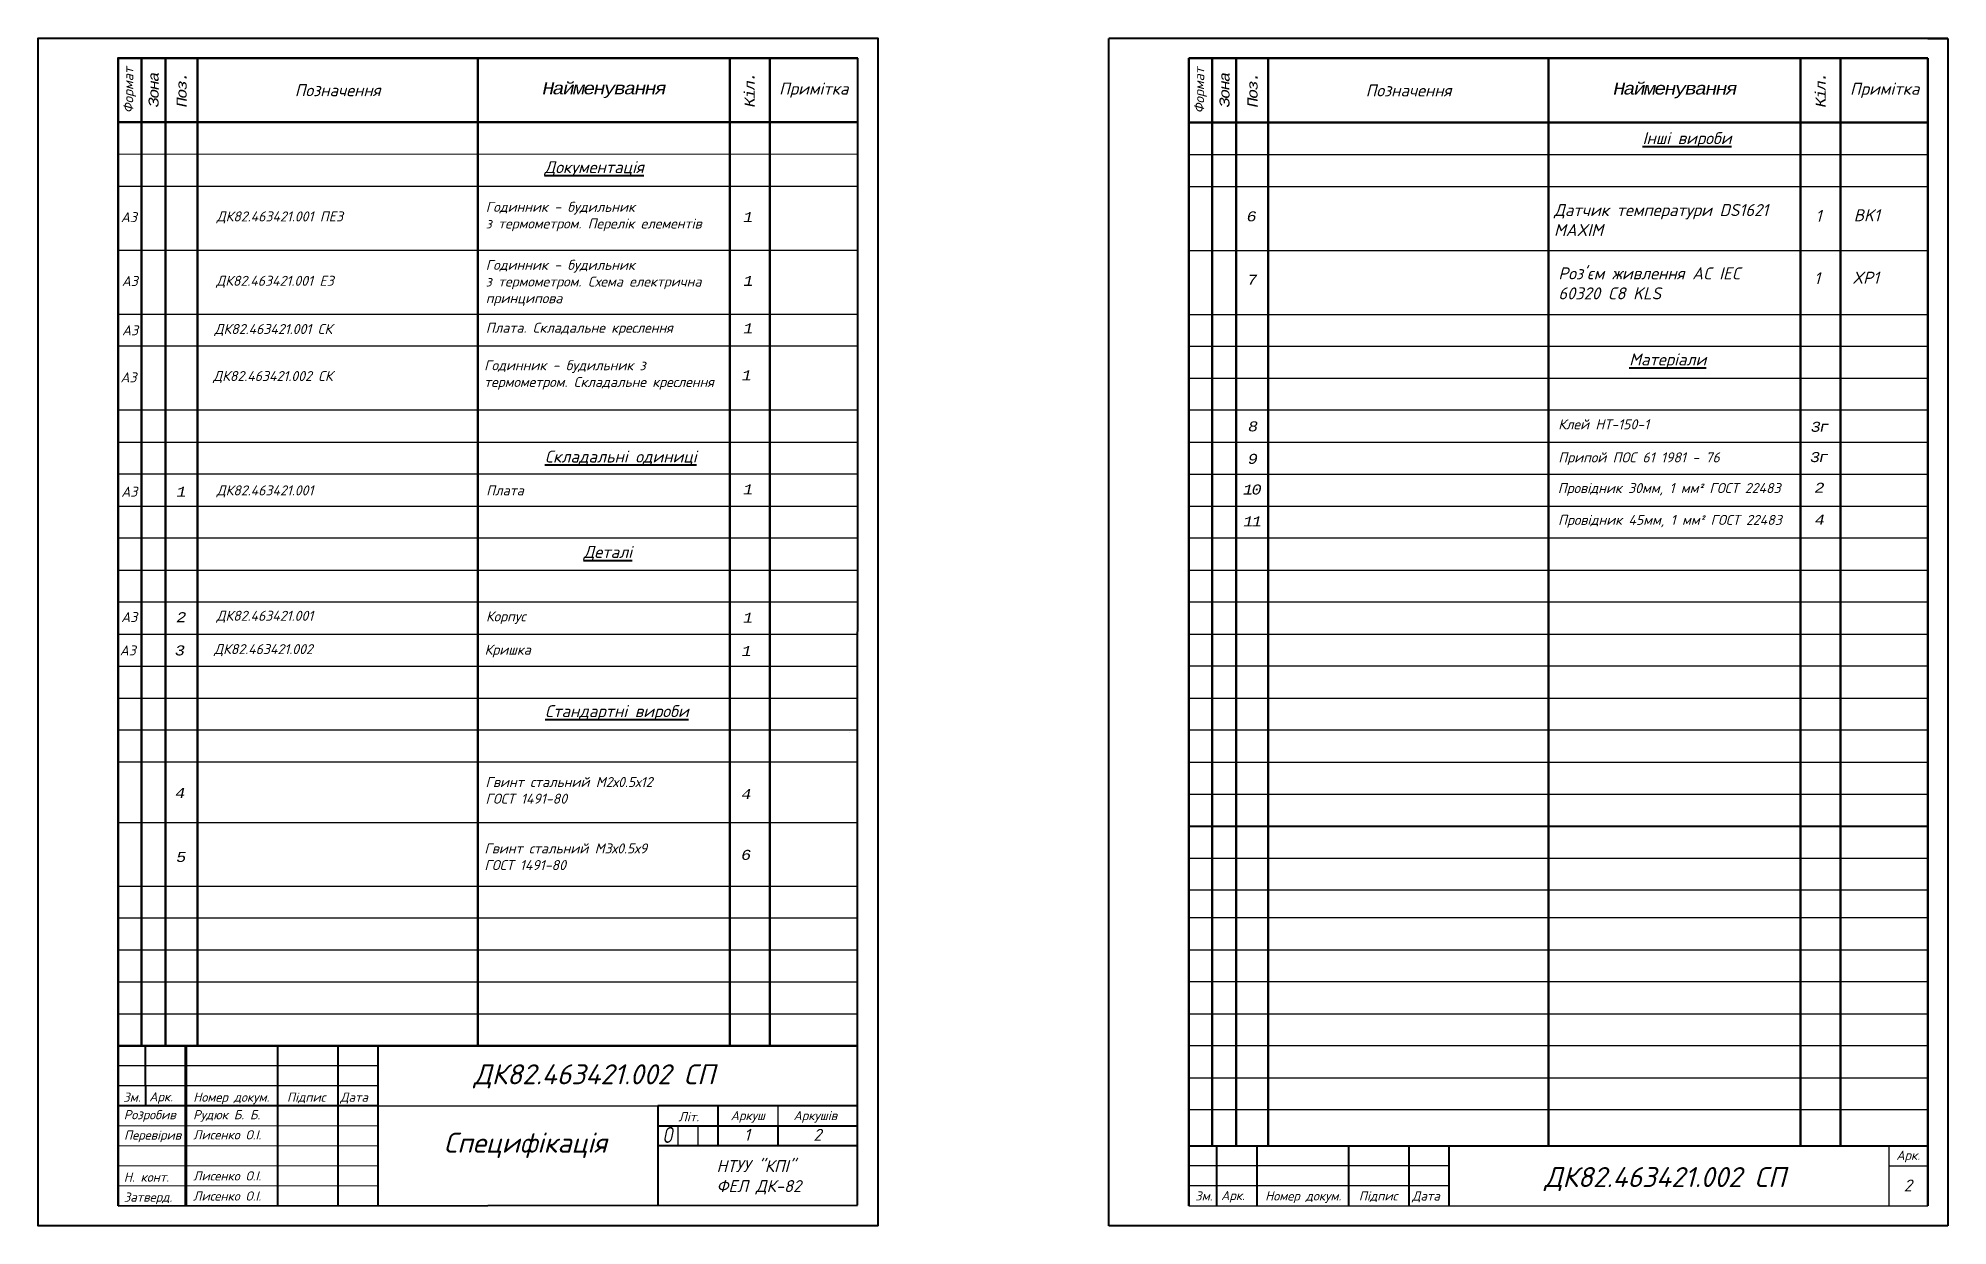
# Model space of a CAD drawing. Header units: millimetres. Extents: x 2855 to 3333, y 1418 to 1715.
import ezdxf

# ---------------------------------------------------------------- set-up
doc = ezdxf.new("R2010")
doc.units = ezdxf.units.MM
doc.linetypes.add('CENTER', pattern=[50.8, 31.75, -6.35, 6.35, -6.35])
for name, color, linetype, lineweight in [('Оси', 7, 'CENTER', 0), ('Основная', 7, 'Continuous', 40), ('Основные линии', 7, 'Continuous', 50), ('схема', 7, 'Continuous', 35), ('тонкая', 7, 'Continuous', 20), ('Тонкие', 7, 'Continuous', 50), ('Тонкие линии', 7, 'Continuous', 25)]:
    doc.layers.add(name, color=color, linetype=linetype, lineweight=lineweight)
doc.styles.get("Standard").update_dxf_attribs({"font": 'arial.ttf'})
doc.styles.add('стиль1', font='romans.shx', dxfattribs={"width": 0.75, "oblique": 15, "height": 3.5})

msp = doc.modelspace()

# ---------------------------------------------------------------- linework, layer by layer
at = {"lineweight": 70}
msp.add_line((2892.26, 1462.6), (2892.27, 1422.53), dxfattribs=at)
for p, q in [((2940.24, 1457.6), (2875.38, 1457.6)), ((2940.24, 1452.6), (2875.38, 1452.6)), ((2940.24, 1447.6), (3010.24, 1447.6)), ((3040.24, 1447.6), (3040.24, 1442.6)), ((3015.24, 1442.6), (3015.24, 1437.6)), ((3020.24, 1442.6), (3020.24, 1437.6)), ((3163, 1437.64), (3163, 1437.64)), ((3278, 1437.64), (3278, 1437.64)), ((3288, 1437.64), (3288, 1437.64)), ((3327.71, 1437.6), (3318, 1437.6)), ((3318, 1437.6), (3318, 1422.6)), ((3318, 1437.6), (3318, 1432.6)), ((3208, 1432.6), (3143, 1432.6)), ((3318, 1432.6), (3327.71, 1432.6)), ((3327.71, 1432.6), (3327.71, 1432.6)), ((3208, 1427.6), (3143, 1427.6)), ((3010.24, 1422.6), (3010.24, 1422.6)), ((3143, 1422.6), (3327.71, 1422.6)), ((3318, 1422.6), (3318, 1422.6)), ((3327.71, 1422.6), (3327.71, 1422.6))]:
    msp.add_line(p, q)
at = {"layer": 'Основная'}
for p, q in [((3123, 1709.56), (3123, 1714.56)), ((3332.71, 1714.56), (3123, 1714.56)), ((3123, 1417.6), (3123, 1714.56)), ((3327.71, 1714.56), (3332.71, 1714.56)), ((3332.71, 1714.56), (3332.71, 1417.6)), ((3060.21, 1422.72), (3060.24, 1709.6)), ((2899.01, 1693.57), (2895.24, 1693.57)), ((3154.86, 1693.53), (3158.55, 1693.53)), ((3154.86, 1693.53), (3154.86, 1685.53)), ((3166.64, 1693.53), (3162.86, 1693.53)), ((3232.86, 1693.53), (3234.86, 1693.53)), ((3154.86, 1677.53), (3154.86, 1669.53)), ((3143, 1613.53), (3143, 1605.53)), ((3148.86, 1613.53), (3148.86, 1605.53)), ((3148.86, 1613.53), (3148.86, 1605.53)), ((2875.38, 1557.57), (2875.38, 1549.57)), ((2875.38, 1541.57), (2875.38, 1533.57)), ((3143, 1533.53), (3143, 1525.53)), ((2875.38, 1510.42), (2875.38, 1518.42)), ((3143, 1517.53), (3327.71, 1517.53)), ((3143, 1517.53), (3143, 1509.53)), ((2875.38, 1509.67), (2875.36, 1501.67)), ((2875.38, 1486.6), (2875.38, 1478.6)), ((2875.38, 1462.6), (3060.24, 1462.6)), ((2882.24, 1452.6), (2882.24, 1462.6)), ((2892.24, 1462.6), (2892.24, 1422.6)), ((2915.24, 1422.6), (2915.24, 1462.6)), ((2930.24, 1462.6), (2930.24, 1422.6)), ((2940.24, 1462.6), (2940.24, 1422.6)), ((2882.24, 1452.6), (2882.24, 1447.6)), ((2940.24, 1447.6), (2875.38, 1447.6)), ((3010.24, 1447.6), (3010.24, 1422.6)), ((3060.24, 1447.6), (3010.24, 1447.6)), ((3025.24, 1447.6), (3025.24, 1442.6)), ((3010.24, 1442.6), (3060.24, 1442.6)), ((3025.24, 1442.6), (3025.24, 1437.6)), ((3040.24, 1442.6), (3040.24, 1437.6)), ((3060.24, 1437.6), (3010.24, 1437.6)), ((3143, 1437.6), (3327.71, 1437.6)), ((3150, 1422.6), (3150, 1437.6)), ((3160, 1437.6), (3160, 1422.64)), ((3183, 1422.64), (3183, 1437.6)), ((3198, 1437.6), (3198, 1422.64)), ((3208, 1437.6), (3208, 1422.64)), ((2875.38, 1422.56), (3060.21, 1422.72)), ((3332.71, 1417.6), (3123, 1417.6))]:
    msp.add_line(p, q, dxfattribs=at)
msp.add_lwpolyline([(3065.38, 1417.56), (2855.38, 1417.56), (2855.38, 1709.56), (2855.38, 1714.56), (2855.38, 1714.6), (3065.24, 1714.6), (3065.24, 1714.56), (3065.24, 1417.56)], dxfattribs=at)
at = {"layer": 'Основные линии', "color": 0}
for p, q in [((3060.24, 1709.6), (2875.24, 1709.6)), ((2875.38, 1693.53), (2875.38, 1709.56)), ((2881.24, 1709.6), (2881.24, 1462.6)), ((2887.24, 1709.6), (2887.24, 1462.6)), ((2895.24, 1709.6), (2895.24, 1462.6)), ((2965.24, 1709.6), (2965.24, 1462.6)), ((3028.24, 1709.6), (3028.24, 1462.6)), ((3038.24, 1709.6), (3038.24, 1462.6)), ((3327.71, 1709.56), (3143, 1709.56)), ((3143, 1693.5), (3143, 1709.56)), ((3148.86, 1709.56), (3148.86, 1437.6)), ((3154.86, 1709.56), (3154.86, 1437.6)), ((3162.86, 1709.56), (3162.86, 1437.6)), ((3232.86, 1709.56), (3232.86, 1437.6)), ((3295.86, 1709.56), (3295.86, 1437.6)), ((3305.86, 1709.56), (3305.86, 1437.6)), ((3327.71, 1709.56), (3327.71, 1422.6)), ((2875.38, 1693.57), (3060.24, 1693.57)), ((2875.38, 1685.53), (2875.38, 1693.53)), ((3143, 1693.53), (3327.71, 1693.53)), ((3143, 1685.5), (3143, 1693.5)), ((2875.38, 1422.56), (2875.38, 1685.53)), ((3143, 1422.6), (3143, 1685.5)), ((3058.27, 1540.83), (3058.27, 1540.83)), ((2875.24, 1462.6), (3060.24, 1462.6)), ((3327.86, 1462.56), (3327.86, 1462.56)), ((3327.71, 1454.56), (3327.71, 1454.56))]:
    msp.add_line(p, q, dxfattribs=at)
at = {"layer": 'тонкая'}
for p, q in [((2940.24, 1442.6), (2875.24, 1442.6)), ((2875.38, 1442.6), (2940.24, 1442.6)), ((2940.24, 1437.6), (2875.38, 1437.6))]:
    msp.add_line(p, q, dxfattribs=at)
for points in [[(2875.38, 1432.6), (2940.24, 1432.6)], [(2875.38, 1427.6), (2940.24, 1427.6)]]:
    msp.add_lwpolyline(points, dxfattribs=at)
at = {"layer": 'Тонкие линии', "color": 0}
for p, q in [((3060.24, 1685.57), (2875.38, 1685.53)), ((3143, 1685.53), (3327.71, 1685.53)), ((2875.38, 1677.57), (3060.24, 1677.57)), ((3143, 1677.53), (3327.71, 1677.53)), ((2875.38, 1661.57), (3060.24, 1661.57)), ((3143, 1661.53), (3327.71, 1661.53)), ((2875.38, 1645.57), (3060.24, 1645.57)), ((3143, 1645.53), (3327.71, 1645.53)), ((3060.24, 1637.57), (2875.38, 1637.57)), ((3143, 1637.53), (3327.71, 1637.53)), ((3143, 1629.53), (3327.71, 1629.53)), ((3060.24, 1621.57), (2875.38, 1621.57)), ((3327.71, 1621.53), (3143, 1621.53)), ((2875.38, 1613.57), (3060.24, 1613.57)), ((3143, 1613.53), (3327.71, 1613.53)), ((3143, 1605.53), (3327.71, 1605.53)), ((3143, 1525.53), (3327.71, 1525.53)), ((3143, 1509.53), (3327.71, 1509.53))]:
    msp.add_line(p, q, dxfattribs=at)
at = {"layer": 'Тонкие линии'}
for p, q in [((3060.24, 1605.57), (2875.38, 1605.57)), ((2875.38, 1597.57), (3060.24, 1597.57)), ((3143, 1597.53), (3327.71, 1597.53)), ((3060.24, 1589.57), (2875.38, 1589.57)), ((3327.71, 1589.53), (3143, 1589.53)), ((2875.38, 1581.57), (3060.24, 1581.57)), ((3143, 1581.53), (3327.71, 1581.53)), ((3060.24, 1573.57), (2875.38, 1573.57)), ((3327.71, 1573.53), (3143, 1573.53)), ((2875.38, 1565.57), (3060.24, 1565.57)), ((3143, 1565.53), (3327.71, 1565.53)), ((2875.38, 1557.57), (3060.23, 1557.57)), ((3327.71, 1557.53), (3143, 1557.53)), ((2875.38, 1549.57), (3060.24, 1549.57)), ((3143, 1549.53), (3327.71, 1549.53)), ((3060.24, 1541.57), (2875.38, 1541.57)), ((3327.71, 1541.53), (3143, 1541.53)), ((2875.38, 1533.57), (3060.24, 1533.57)), ((3143, 1533.53), (3327.71, 1533.53)), ((2875.38, 1518.42), (3060.24, 1518.42)), ((2875.38, 1502.5), (3060.24, 1502.5)), ((3327.71, 1501.53), (3143, 1501.53)), ((2875.38, 1494.6), (3060.24, 1494.6)), ((3327.71, 1494.56), (3143, 1494.56)), ((2875.38, 1486.6), (3060.24, 1486.6)), ((3143, 1486.56), (3327.71, 1486.56)), ((2875.38, 1478.6), (3060.24, 1478.6)), ((3327.71, 1478.56), (3143, 1478.56)), ((2875.38, 1470.6), (3060.24, 1470.6)), ((3143, 1470.56), (3327.71, 1470.56)), ((3327.71, 1462.56), (3143, 1462.56)), ((3143, 1454.56), (3327.71, 1454.56)), ((3327.71, 1446.56), (3143, 1446.56))]:
    msp.add_line(p, q, dxfattribs=at)

# ---------------------------------------------------------------- texts
at = {"char_height": 2.5, "attachment_point": 5, "rotation": 90, "style": 'стиль1'}
for s, insert in [('{\\fISOCPEUR|b0|i1|c204|p34;\\Q0;\\W1;Формат}', (2878.24, 1701.58)), ('{\\fISOCTEUR|b0|i1|c204|p49;\\Q0;\\W1;\\T0.75;Зона}', (2884.24, 1701.58)), ('{\\fISOCTEUR|b0|i1|c204|p49;\\Q0;\\W1;\\T0.75;Поз.}', (2891.24, 1701.58)), ('{\\fISOCTEUR|b0|i1|c204|p49;\\Q0;\\W1;\\T0.75;Кіл.}', (3033.24, 1701.58)), ('{\\fISOCPEUR|b0|i1|c204|p34;\\Q0;\\W1;Формат}', (3145.93, 1701.54)), ('{\\fISOCTEUR|b0|i1|c204|p49;\\Q0;\\W1;\\T0.75;Зона}', (3151.93, 1701.54)), ('{\\fISOCTEUR|b0|i1|c204|p49;\\Q0;\\W1;\\T0.75;Поз.}', (3158.93, 1701.54)), ('{\\fISOCTEUR|b0|i1|c204|p49;\\Q0;\\W1;\\T0.75;Кіл.}', (3300.93, 1701.54))]:
    msp.add_mtext_dynamic_manual_height_columns(s, width=13.3478, gutter_width=12.5, heights=[0], dxfattribs=dict(at, insert=insert))
at = {"attachment_point": 5, "style": 'стиль1'}
for s, width, insert, char_height in [('{\\fISOCPEUR|b0|i1|c204|p34;\\Q0;\\W1;Позначення}', 70, (2930.24, 1701.58), 3), ('{\\fISOCTEUR|b0|i1|c204|p49;\\Q0;\\W1;\\T0.75;Найменування}', 70, (2996.74, 1701.58), 3), ('{\\fISOCPEUR|b0|i1|c204|p34;\\Q0;\\W1;Примітка}', 21.942, (3049.24, 1701.58), 3), ('{\\fISOCPEUR|b0|i1|c204|p34;\\Q0;\\W1;Позначення}', 70, (3197.93, 1701.54), 3), ('{\\fISOCTEUR|b0|i1|c204|p49;\\Q0;\\W1;\\T0.75;Найменування}', 70, (3264.43, 1701.54), 3), ('{\\fISOCPEUR|b0|i1|c204|p34;\\Q0;\\W1;Примітка}', 21.942, (3316.93, 1701.54), 3), ('{\\fISOCPEUR|b0|i1|c204|p34;\\Q0;\\W1;ДК\\fISOCPEUR|b0|i1|c0|p34;8\\fISOCPEUR|b0|i1|c204|p34;2.463421.001\\fISOCPEUR|b0|i1|c0|p34; \\fISOCPEUR|b0|i1|c204|p34;ПЕЗ}', 70, (2915.78, 1669.76), 2.5), ('{\\fISOCTEUR|b0|i1|c204|p49;\\Q0;\\W1;1}', 10, (3032.87, 1669.87), 2.5), ('{\\fISOCTEUR|b0|i1|c204|p49;\\Q0;\\W1;6}', 10, (3158.69, 1670.02), 2.5), ('{\\fISOCPEUR|b0|i1|c204|p34;\\Q0;\\W1;ДК\\fISOCPEUR|b0|i1|c0|p34;8\\fISOCPEUR|b0|i1|c204|p34;2.463421.001\\fISOCPEUR|b0|i1|c0|p34; \\fISOCPEUR|b0|i1|c204|p34;ЕЗ}', 70, (2914.57, 1653.66), 2.5), ('{\\fISOCTEUR|b0|i1|c204|p49;\\Q0;\\W1;1}', 10, (3032.92, 1653.9), 2.5), ('{\\fISOCTEUR|b0|i1|c204|p49;\\Q0;\\W1;7}', 10, (3158.85, 1654.17), 2.5), ('{\\fISOCPEUR|b0|i1|c204|p34;\\Q0;\\W1;ДК\\fISOCPEUR|b0|i1|c0|p34;8\\fISOCPEUR|b0|i1|c204|p34;2.\\fISOCPEUR|b0|i1|c0|p34;463421\\fISOCPEUR|b0|i1|c204|p34;.001\\fISOCPEUR|b0|i1|c0|p34; \\fISOCPEUR|b0|i1|c204|p34;СК}', 70, (2914.15, 1641.6), 2.5), ('{\\fISOCTEUR|b0|i1|c204|p49;\\Q0;\\W1;1}', 10, (3032.89, 1642.05), 2.5), ('{\\fISOCPEUR|b0|i1|c204|p34;\\Q0;\\W1;ДК\\fISOCPEUR|b0|i1|c0|p34;8\\fISOCPEUR|b0|i1|c204|p34;2.\\fISOCPEUR|b0|i1|c0|p34;463421\\fISOCPEUR|b0|i1|c204|p34;.002\\fISOCPEUR|b0|i1|c0|p34; \\fISOCPEUR|b0|i1|c204|p34;СК}', 70, (2914.04, 1629.84), 2.5), ('{\\fISOCTEUR|b0|i1|c204|p49;\\Q0;\\W1;1}', 10, (3032.5, 1630.29), 2.5), ('{\\fISOCTEUR|b0|i1|c204|p49;\\Q0;\\W1;8}', 10, (3159.05, 1617.49), 2.5), ('{\\fISOCTEUR|b0|i1|c204|p49;\\Q0;\\W1;\\T0.75;3\\T1;г}', 10, (3300.77, 1617.38), 2.5), ('{\\fISOCTEUR|b0|i1|c204|p49;\\Q0;\\W1;\\T0.75;9}', 10, (3158.81, 1609.36), 2.5), ('{\\fISOCTEUR|b0|i1|c204|p49;\\Q0;\\W1;\\T0.75;3\\T1;г}', 10, (3300.6, 1609.81), 2.5), ('{\\fISOCTEUR|b0|i1|c204|p49;\\Q0;\\W1;1}', 10, (2891.2, 1601.15), 2.5), ('{\\fISOCPEUR|b0|i1|c204|p34;\\Q0;\\W1;ДК\\fISOCPEUR|b0|i1|c0|p34;8\\fISOCPEUR|b0|i1|c204|p34;2.463421.001}', 70, (2912.08, 1601.24), 2.5), ('{\\fISOCTEUR|b0|i1|c204|p49;\\Q0;\\W1;1}', 10, (3032.87, 1601.78), 2.5), ('{\\fISOCTEUR|b0|i1|c204|p49;\\Q0;\\W1;\\T0.75;10}', 10, (3158.68, 1601.7), 2.5), ('{\\fISOCTEUR|b0|i1|c204|p49;\\Q0;\\W1;\\T0.75;2}', 10, (3300.47, 1602.15), 2.5), ('{\\fISOCTEUR|b0|i1|c204|p49;\\Q0;\\W1;\\T0.75;11}', 10, (3158.75, 1593.73), 2.5), ('{\\fISOCTEUR|b0|i1|c204|p49;\\Q0;\\W1;\\T0.75;4}', 10, (3300.54, 1594.18), 2.5), ('{\\fISOCTEUR|b0|i1|c204|p49;\\Q0;\\W1;2}', 10, (2891.17, 1569.78), 2.5), ('{\\fISOCPEUR|b0|i1|c204|p34;\\Q0;\\W1;ДК\\fISOCPEUR|b0|i1|c0|p34;8\\fISOCPEUR|b0|i1|c204|p34;2.463421.001}', 70, (2912.04, 1569.88), 2.5), ('{\\fISOCTEUR|b0|i1|c204|p49;\\Q0;\\W1;1}', 10, (3032.83, 1569.66), 2.5), ('{\\fISOCTEUR|b0|i1|c204|p49;\\Q0;\\W1;3}', 10, (2890.81, 1561.45), 2.5), ('{\\fISOCPEUR|b0|i1|c204|p34;\\Q0;\\W1;ДК\\fISOCPEUR|b0|i1|c0|p34;8\\fISOCPEUR|b0|i1|c204|p34;2.463421.002}', 70, (2911.68, 1561.54), 2.5), ('{\\fISOCTEUR|b0|i1|c204|p49;\\Q0;\\W1;1}', 10, (3032.48, 1561.33), 2.5), ('{\\fISOCTEUR|b0|i1|c204|p49;\\Q0;\\W1;4}', 10, (2890.9, 1525.81), 2.5), ('{\\fISOCTEUR|b0|i1|c204|p49;\\Q0;\\W1;4}', 10, (3032.39, 1525.54), 2.5), ('{\\fISOCTEUR|b0|i1|c204|p49;\\Q0;\\W1;5}', 10, (2891.14, 1509.79), 2.5), ('{\\fISOCTEUR|b0|i1|c204|p49;\\Q0;\\W1;6}', 10, (3032.33, 1510.32), 2.5)]:
    msp.add_mtext_dynamic_manual_height_columns(s, width=width, gutter_width=12.5, heights=[0], dxfattribs=dict(at, insert=insert, char_height=char_height))
at = {"layer": 'Оси', "attachment_point": 1}
for s, insert, char_height, width in [('{\\fISOCPEUR|b0|i1|c204|p34;Датчик температури \\fISOCPEUR|b0|i1|c0|p34;DS1621 \\fISOCPEUR|b0|i1|c204|p34;\\P\\fISOCPEUR|b0|i1|c0|p34;MAXIM}', (3234.28, 1673.11), 3, 80.1694), ('\\pxt0;{\\fISOCPEUR|b0|i1|c0|p34;BK1}', (3309.2, 1671.8), 3, 21.7929), ('\\pxt0;{\\fISOCPEUR|b0|i1|c0|p34;XP1}', (3308.84, 1656.19), 3, 21.7929), ('{\\fISOCPEUR|b0|i1|c204|p34;Розробив}', (2876.78, 1446.5), 2.3, 20.5864), ('{\\fISOCPEUR|b0|i1|c204|p34;Аркуш}', (3028.48, 1446.29), 2.3, 9.0469), ('{\\fISOCPEUR|b0|i1|c204|p34;Аркушів}', (3044.17, 1446.29), 2.3, 20.5864), ('{\\fISOCPEUR|b0|i1|c204|p34;Перевірив}', (2876.84, 1441.4), 2.3, 20.5864), ('{\\fISOCPEUR|b0|i1|c204|p34;Арк.}', (3319.83, 1436.36), 2.3, 9.0469)]:
    msp.add_mtext(s, dxfattribs=dict(at, insert=insert, char_height=char_height, width=width))
for s, insert, char_height in [('{\\fISOCPEUR|b0|i1|c204|p34;1}', (3299.66, 1671.67), 3), ("{\\fISOCPEUR|b0|i1|c204|p34;Роз\\fISOCPEUR|b0|i1|c0|p34;'\\fISOCPEUR|b0|i1|c204|p34;єм живлення \\fISOCPEUR|b0|i1|c0|p34;AC IEC \\fISOCPEUR|b0|i1|c204|p34;\\P\\fISOCPEUR|b0|i1|c0|p34;60320 C8 KLS}", (3235.36, 1657.28), 3), ('{\\fISOCPEUR|b0|i1|c204|p34;1}', (3299.3, 1656.07), 3), ('{\\fISOCPEUR|b0|i1|c204|p34;Клей НТ-150-1}', (3235.33, 1619.27), 2.5), ('{\\fISOCPEUR|b0|i1|c204|p34;Припой ПОС\\fISOCPEUR|b0|i1|c0|p34; 61 1981 - 76 }', (3235.36, 1611), 2.5), ('{\\fISOCPEUR|b0|i1|c204|p34;Провідник 30мм,\\fISOCPEUR|b0|i1|c0|p34; 1 \\fISOCPEUR|b0|i1|c204|p34;мм\\H0.95833x;²\\fISOCPEUR|b0|i1|c0|p34;\\H1.04348x; \\fISOCPEUR|b0|i1|c204|p34;ГОСТ 22483}', (3235.23, 1603.33), 2.5), ('{\\fISOCPEUR|b0|i1|c204|p34;Провідник 45мм,\\fISOCPEUR|b0|i1|c0|p34; 1 \\fISOCPEUR|b0|i1|c204|p34;мм\\H0.95833x;²\\fISOCPEUR|b0|i1|c0|p34;\\H1.04348x; \\fISOCPEUR|b0|i1|c204|p34;ГОСТ 22483}', (3235.3, 1595.37), 2.5), ('{\\fISOCPEUR|b0|i1|c204|p34;Зм.}', (2876.64, 1450.89), 2.3), ('{\\fISOCPEUR|b0|i1|c204|p34;Арк.}', (2883.12, 1450.99), 2.3), ('{\\fISOCPEUR|b0|i1|c204|p34;Рудюк Б. Б.}', (2894.11, 1446.5), 2.3), ('{\\fISOCPEUR|b0|i1|c204|p34;Номер докум.}', (2894.14, 1450.89), 2.3), ('{\\fISOCPEUR|b0|i1|c204|p34;Підпис}', (2917.56, 1450.89), 2.3), ('{\\fISOCPEUR|b0|i1|c204|p34;Дата}', (2930.88, 1450.89), 2.3), ('{\\fISOCPEUR|b0|i1|c204|p34;Літ.}', (3015.44, 1446), 2.3), ('{\\fISOCPEUR|b0|i1|c204|p34;1}', (3031.82, 1441.84), 3), ('{\\fISOCPEUR|b0|i1|c204|p34;2}', (3049.13, 1441.82), 3), ('{\\fISOCPEUR|b0|i1|c204|p34;Лисенко О.І.}', (2894.11, 1441.47), 2.3), ('{\\fISOCPEUR|b0|i1|c204|p34;Н. конт.}', (2876.78, 1430.89), 2.3), ('{\\fISOCPEUR|b0|i1|c204|p34;Лисенко О.І.}', (2894.11, 1431.2), 2.3), ('{\\fISOCPEUR|b0|i1|c204|p34;2}', (3321.7, 1429.15), 3), ('{\\fISOCPEUR|b0|i1|c204|p34;Затверд.}', (2876.78, 1425.89), 2.3), ('{\\fISOCPEUR|b0|i1|c204|p34;Лисенко О.І.}', (2894.11, 1426.17), 2.3), ('{\\fISOCPEUR|b0|i1|c204|p34;Зм.}', (3144.58, 1426.19), 2.3), ('{\\fISOCPEUR|b0|i1|c204|p34;Арк.}', (3151.06, 1426.3), 2.3), ('{\\fISOCPEUR|b0|i1|c204|p34;Номер докум.}', (3162.08, 1426.19), 2.3), ('{\\fISOCPEUR|b0|i1|c204|p34;Підпис}', (3185.5, 1426.19), 2.3), ('{\\fISOCPEUR|b0|i1|c204|p34;Дата}', (3198.82, 1426.19), 2.3)]:
    msp.add_mtext(s, dxfattribs=dict(at, insert=insert, char_height=char_height))
at = {"layer": 'Основная', "attachment_point": 1}
for s, insert, char_height, width in [('{\\fISOCPEUR|b0|i1|c204|p34;\\LІнші вироби}', (3256.42, 1691.1), 3, 59.6316), ('{\\fISOCPEUR|b0|i1|c204|p34;\\LДокументація\\l }', (2981.92, 1683.84), 3, 59.6316), ('{\\fISOCPEUR|b0|i1|c204|p34;Годинник - будильник \\fISOCPEUR|b0|i1|c0|p34;\\P\\fISOCPEUR|b0|i1|c204|p34;з термометром. Перелік елементів}', (2967.26, 1673.66), 2.5, 67.6937), ('{\\fISOCPEUR|b0|i1|c204|p34;Годинник - будильник \\fISOCPEUR|b0|i1|c0|p34;\\P\\fISOCPEUR|b0|i1|c204|p34;з термометром. \\fISOCPEUR|b0|i1|c0|p34;C\\fISOCPEUR|b0|i1|c204|p34;хема електрична принципова}', (2967.25, 1659.15), 2.5, 67.6937), ('{\\fISOCPEUR|b0|i1|c204|p34;Плата. Складальне креслення }', (2967.27, 1643.42), 2.5, 67.6937), ('\\pxqj;{\\fISOCPEUR|b0|i1|c204|p34;Годинник - будильник з \\Pтермометром. Складальне креслення}', (2966.85, 1634.04), 2.5, 67.6937), ('{\\fISOCPEUR|b0|i1|c204|p34;\\LМатеріали}', (3253.07, 1635.75), 3, 59.6316), ('{\\fISOCPEUR|b0|i1|c204|p34;\\LСкладальні одиниці}', (2982.06, 1611.46), 3, 59.6316), ('{\\fISOCPEUR|b0|i1|c204|p34;Плата}', (2967.36, 1602.76), 2.5, 67.6937), ('{\\fISOCPEUR|b0|i1|c204|p34;\\LДеталі}', (2991.69, 1587.6), 3, 59.6316), ('{\\fISOCPEUR|b0|i1|c204|p34;Корпус}', (2967.32, 1571.24), 2.5, 67.6937), ('{\\fISOCPEUR|b0|i1|c204|p34;Кришка}', (2966.97, 1562.9), 2.5, 67.6937), ('{\\fISOCPEUR|b0|i1|c204|p34;\\LСтандартні вироби}', (2982.08, 1547.79), 3, 59.6316), ('{\\fISOCPEUR|b0|i1|c204|p34;Гвинт стальний М2х0.5х12\\PГОСТ 1491-80}', (2967.19, 1529.81), 2.5, 67.6937), ('{\\fISOCPEUR|b0|i1|c204|p34;Гвинт стальний М3х0.5х9\\PГОСТ 1491-80}', (2966.91, 1513.2), 2.5, 67.6937), ('{\\fISOCPEUR|b0|i1|c204|p34;ДК\\fISOCPEUR|b0|i1|c0|p34;82.463421.00\\fISOCPEUR|b0|i1|c204|p34;2 СП}', (2964.23, 1457.96), 5, 67.7271), ('{\\fISOCPEUR|b0|i1|c204|p34;ДК\\fISOCPEUR|b0|i1|c0|p34;82.463421.00\\fISOCPEUR|b0|i1|c204|p34;2 СП}', (3231.88, 1432.26), 5, 67.7271)]:
    msp.add_mtext(s, dxfattribs=dict(at, insert=insert, char_height=char_height, width=width))
at = {"layer": 'Основная', "char_height": 2.5, "attachment_point": 1}
for insert in [(2876.04, 1671.09), (2876.27, 1655.11), (2876.34, 1642.79), (2875.95, 1631.03), (2876.15, 1602.42), (2876.12, 1571.06), (2875.76, 1562.72)]:
    msp.add_mtext_dynamic_manual_height_columns('{\\fISOCPEUR|b0|i1|c0|p34;A3}', width=9.2315, gutter_width=12.5, heights=[0], dxfattribs=dict(at, insert=insert))
at = {"layer": 'схема', "attachment_point": 1, "style": 'стиль1'}
for s, width, gutter_width, heights, insert, char_height in [('{\\fISOCPEUR|b0|i1|c204|p34;\\Q0;О}', 14.6852, 15, [0], (3011.49, 1442.3), 4), ('\\pxqc;{\\fISOCPEUR|b0|i1|c204|p34;\\Q0;\\W1;Специфікація}', 70, 17.5, [43.19], (2942.16, 1440.86), 5)]:
    msp.add_mtext_dynamic_manual_height_columns(s, width=width, gutter_width=gutter_width, heights=heights, dxfattribs=dict(at, insert=insert, char_height=char_height))
at = {"layer": 'Тонкие', "insert": (3024.94, 1434), "char_height": 3, "attachment_point": 1}
msp.add_mtext_dynamic_manual_height_columns('{\\fISOCPEUR|b0|i1|c204|p34;НТУУ \\fISOCPEUR|b0|i1|c0|p34;"\\fISOCPEUR|b0|i1|c204|p34;КПІ\\fISOCPEUR|b0|i1|c0|p34;" \\fISOCPEUR|b0|i1|c204|p34;\\PФЕЛ ДК\\fISOCPEUR|b0|i1|c0|p34;-\\fISOCPEUR|b0|i1|c204|p34;8\\fISOCPEUR|b0|i1|c0|p34;2}', width=46.4051, gutter_width=12.5, heights=[9.9], dxfattribs=at)

doc.saveas('drawing.dxf')
